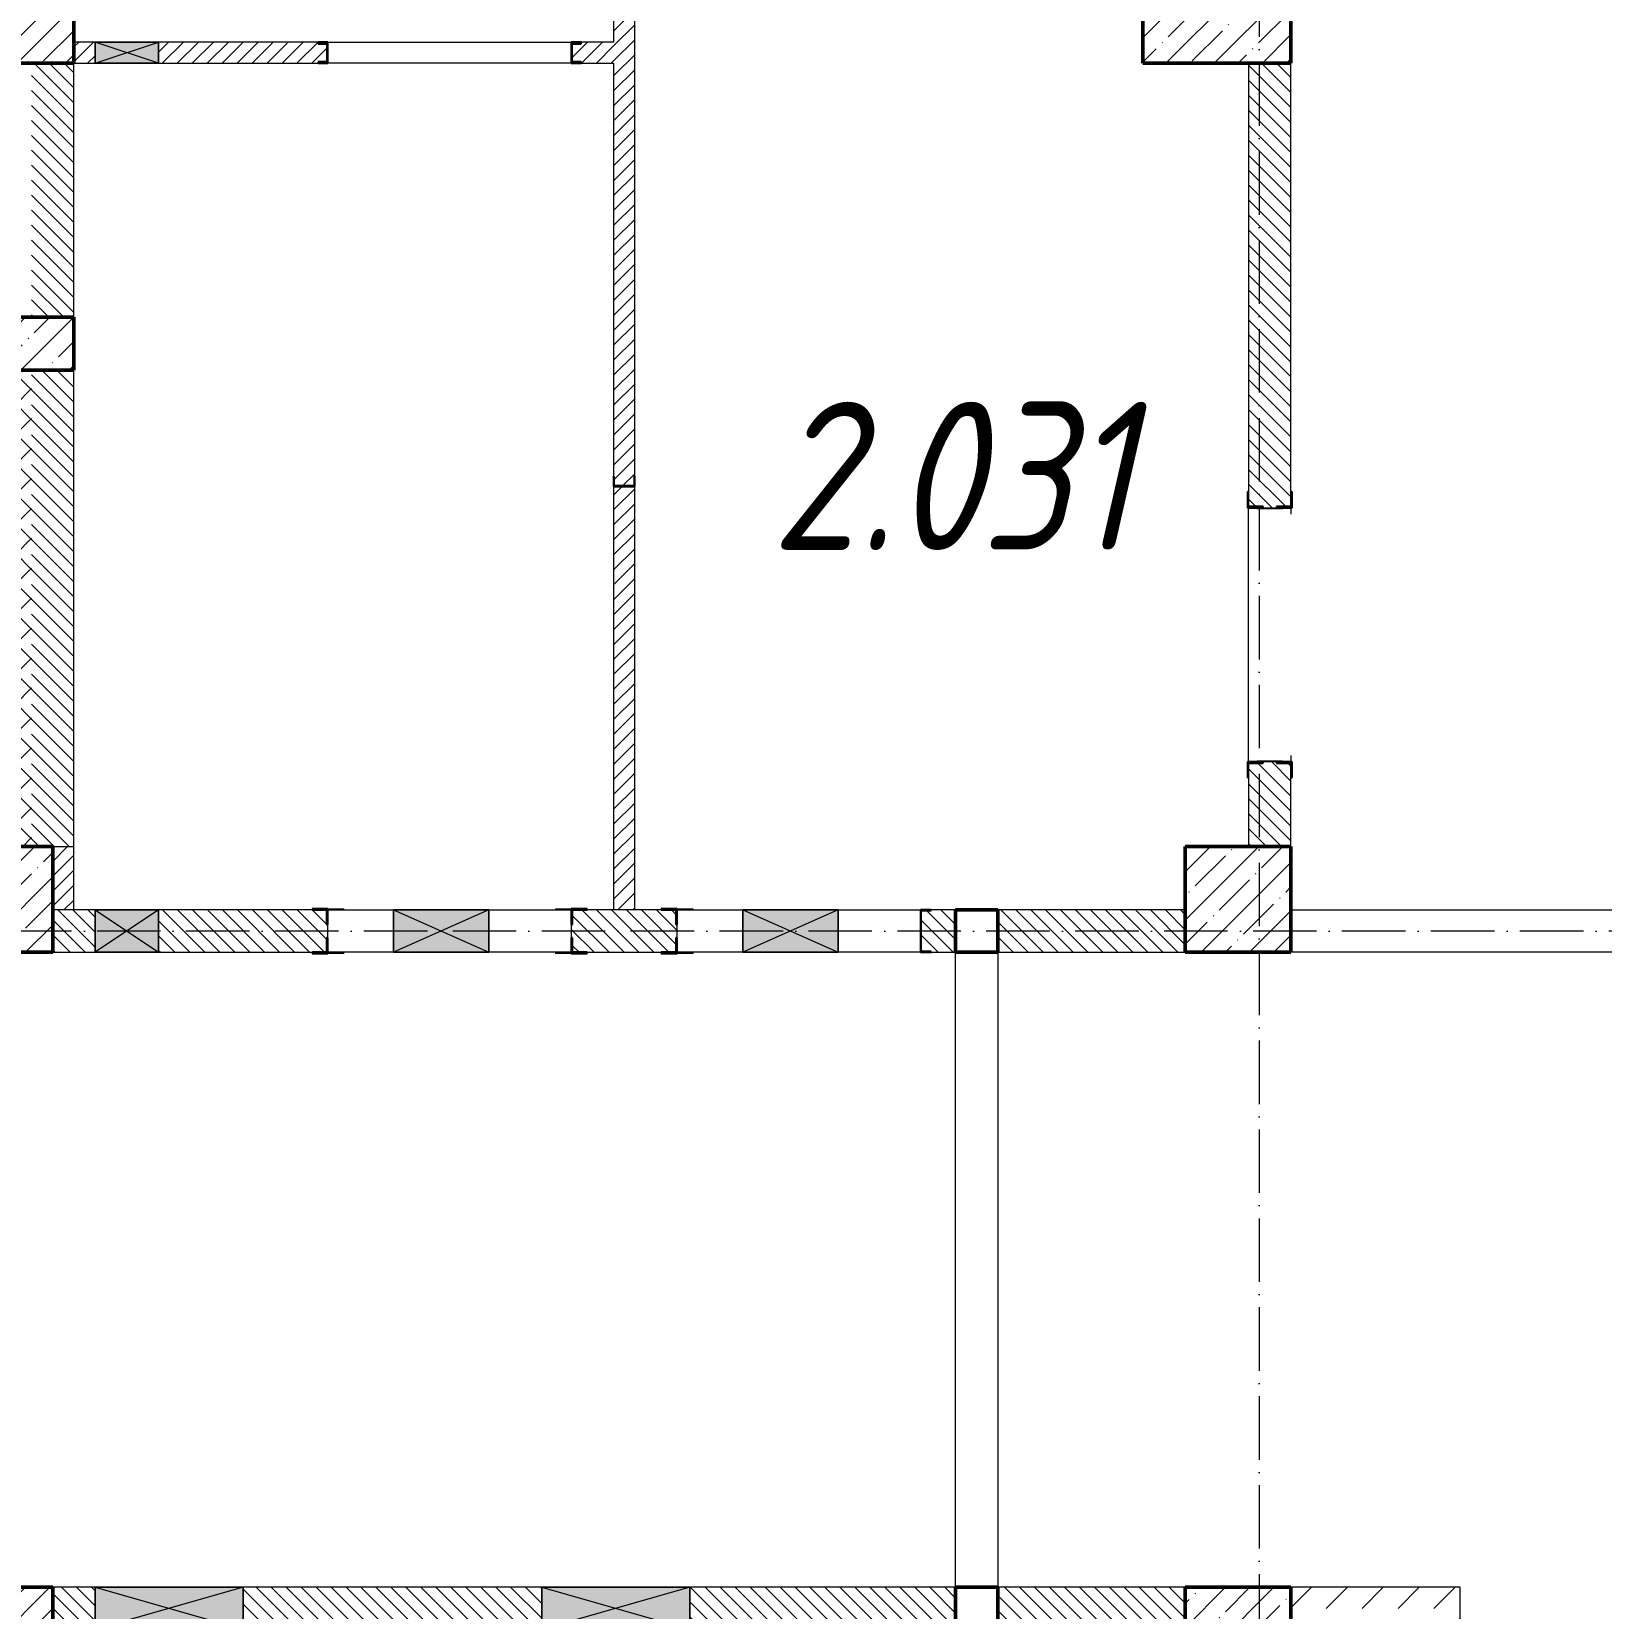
# Model space of a CAD drawing. Header units: millimetres. Extents: x -12989 to 629078, y -109036 to 555275.
# Drawn here: x 126560 to 133976, y 115795 to 123245 of the extents above; entities that cross this region are included whole.
import ezdxf

# ---------------------------------------------------------------- set-up
doc = ezdxf.new("R2010")
doc.units = ezdxf.units.MM
doc.linetypes.add('50_200_ШТРИХ_1Т_ш5_п1_п1_', pattern=[700, 500, -100, 0, -100])
for name, color, linetype, lineweight in [('A-DETL-GENF-OTLN', 7, 'Continuous', 9), ('A-GENM-____-MCUT', 7, 'Continuous', 25), ('A-GENM-____-OTLN', 7, 'Continuous', 9), ('A-GENM-____-OTLN-1', 7, 'Continuous', 25), ('A-GLAZ-____-OTLN', 7, 'Continuous', 9), ('A-WALL-____-MCUT', 7, 'Continuous', 13), ('A-WALL-____-MCUT-2', 7, 'Continuous', 50), ('A-WALL-____-PATT-1', 7, 'Continuous', 9), ('A-WALL-FNSH-MCUT-1', 7, 'Continuous', 9), ('I-WALL-____-OTLN', 7, 'Continuous', 9), ('S-COLS-____-MCUT', 7, 'Continuous', 50), ('S-COLS-____-OTLN', 7, 'Continuous', 9), ('S-GRID-____-OTLN-1', 7, '50_200_ШТРИХ_1Т_ш5_п1_п1_', 9), ('Марки помещений', 7, 'Continuous', 9)]:
    doc.layers.add(name, color=color, linetype=linetype, lineweight=lineweight)
doc.styles.add('ISOCPEUR_I_2', font='isocpeui.ttf', dxfattribs={"width": 0.85, "height": 2.3})
pattern_1 = [(45, (43259.71, 63713.66), (-35.35534, 35.35534), [])]
pattern_2 = [(135, (43259.71, 63713.66), (-35.35534, -35.35534), [])]
pattern_3 = [(45, (43259.71, 63713.66), (-84.85281, 84.85281), [])]

# ---------------------------------------------------------------- blocks, each defined once
blk = doc.blocks.new('BSC_Колонна _Прямоугольная - 500х500-V35-АР1_План отверстий 2 этажа в осях 1-64_Ю-ЯЯ')
at = {"layer": 'S-COLS-____-OTLN'}
h = blk.add_hatch(dxfattribs=at)
h.set_pattern_fill('FP_45', color=256, style=0, pattern_type=2)
h.set_pattern_definition([(45, (-89000, -51931.04), (-114.04925, 114.04925), []), (45, (-88885.95, -51931.04), (-114.04925, 114.04925), [201.613, -40.323, 3.353, -36.97])])
h.paths.add_polyline_path([(-250, -250), (250, -250), (250, 250), (-250, 250)], flags=0)
at = {"layer": 'S-COLS-____-MCUT'}
for p, q in [((250, 250), (-250, 250)), ((-250, 250), (-250, -250)), ((250, -250), (250, 250)), ((-250, -250), (250, -250))]:
    blk.add_line(p, q, dxfattribs=at)
blk = doc.blocks.new('BSC_Колонна _Прямоугольная - 500х500-V36-АР1_План отверстий 2 этажа в осях 1-64_Ю-ЯЯ')
at = {"layer": 'S-COLS-____-OTLN'}
h = blk.add_hatch(dxfattribs=at)
h.set_pattern_fill('FP_46', color=256, style=0, pattern_type=2)
h.set_pattern_definition([(45, (-83150, -51931.04), (-114.04925, 114.04925), []), (45, (-83035.95, -51931.04), (-114.04925, 114.04925), [201.613, -40.323, 3.353, -36.97])])
h.paths.add_polyline_path([(-250, -250), (250, -250), (250, 250), (-250, 250)], flags=0)
at = {"layer": 'S-COLS-____-MCUT'}
for p, q in [((250, 250), (-250, 250)), ((-250, 250), (-250, -250)), ((250, -250), (250, 250)), ((-250, -250), (250, -250))]:
    blk.add_line(p, q, dxfattribs=at)
blk = doc.blocks.new('BSC_Колонна _Прямоугольная - 500х500-V37-АР1_План отверстий 2 этажа в осях 1-64_Ю-ЯЯ')
at = {"layer": 'S-COLS-____-OTLN'}
h = blk.add_hatch(dxfattribs=at)
h.set_pattern_fill('FP_47', color=256, style=0, pattern_type=2)
h.set_pattern_definition([(45, (-83150, -55431.04), (-114.04925, 114.04925), []), (45, (-83035.95, -55431.04), (-114.04925, 114.04925), [201.613, -40.323, 3.353, -36.97])])
h.paths.add_polyline_path([(-250, -250), (250, -250), (250, 250), (-250, 250)], flags=0)
at = {"layer": 'S-COLS-____-MCUT'}
for p, q in [((250, 250), (-250, 250)), ((-250, 250), (-250, -250)), ((250, -250), (250, 250)), ((-250, -250), (250, -250))]:
    blk.add_line(p, q, dxfattribs=at)
blk = doc.blocks.new('BSC_Колонна _Прямоугольная - 500х500-V95-АР1_План отверстий 2 этажа в осях 1-64_Ю-ЯЯ')
at = {"layer": 'S-COLS-____-OTLN'}
h = blk.add_hatch(dxfattribs=at)
h.set_pattern_fill('FP_108', color=256, style=0, pattern_type=2)
h.set_pattern_definition([(315, (-55431.04, 89000), (114.04925, 114.04925), []), (315, (-55431.04, 88885.95), (114.04925, 114.04925), [201.613, -40.323, 3.353, -36.97])])
h.paths.add_polyline_path([(-250, 250), (-250, -250), (250, -250), (250, 250)], flags=0)
at = {"layer": 'S-COLS-____-MCUT'}
for p, q in [((250, 250), (-250, 250)), ((-250, 250), (-250, -250)), ((250, -250), (250, 250)), ((-250, -250), (250, -250))]:
    blk.add_line(p, q, dxfattribs=at)
blk = doc.blocks.new('BSC_Колонна _Прямоугольная - 500х700-V127-АР1_План отверстий 2 этажа в осях 1-64_Ю-ЯЯ')
at = {"layer": 'S-COLS-____-OTLN'}
h = blk.add_hatch(dxfattribs=at)
h.set_pattern_fill('FP_140', color=256, style=0, pattern_type=2)
h.set_pattern_definition([(315, (-59631.04, 83150), (114.04925, 114.04925), []), (315, (-59631.04, 83035.95), (114.04925, 114.04925), [201.613, -40.323, 3.353, -36.97])])
h.paths.add_polyline_path([(-250, 350), (-250, -350), (250, -350), (250, 350)], flags=0)
at = {"layer": 'S-COLS-____-MCUT'}
for p, q in [((250, 350), (-250, 350)), ((-250, 350), (-250, -350)), ((250, -350), (250, 350)), ((-250, -350), (250, -350))]:
    blk.add_line(p, q, dxfattribs=at)
blk = doc.blocks.new('BSC_Колонна _Прямоугольная - 500х700-V128-АР1_План отверстий 2 этажа в осях 1-64_Ю-ЯЯ')
at = {"layer": 'S-COLS-____-OTLN'}
h = blk.add_hatch(dxfattribs=at)
h.set_pattern_fill('FP_141', color=256, style=0, pattern_type=2)
h.set_pattern_definition([(315, (-59631.04, 88900), (114.04925, 114.04925), []), (315, (-59631.04, 88785.95), (114.04925, 114.04925), [201.613, -40.323, 3.353, -36.97])])
h.paths.add_polyline_path([(-250, 350), (-250, -350), (250, -350), (250, 350)], flags=0)
at = {"layer": 'S-COLS-____-MCUT'}
for p, q in [((250, 350), (-250, 350)), ((-250, 350), (-250, -350)), ((250, -350), (250, 350)), ((-250, -350), (250, -350))]:
    blk.add_line(p, q, dxfattribs=at)
blk = doc.blocks.new('154_Стойка_СКБ_Швеллер - СМ-2180_100-28278414-АР1_План отверстий 2 этажа в осях 1-64_Ю-ЯЯ')
at = {"layer": 'A-GENM-____-MCUT'}
for p, q in [((171, 50), (125, 50)), ((125, 50), (125, -50)), ((129.5, 42.4), (171, 42.4)), ((129.5, -42.4), (129.5, 42.4)), ((171, 42.4), (171, 50)), ((125, -50), (171, -50)), ((171, -42.4), (129.5, -42.4)), ((171, -50), (171, -42.4))]:
    blk.add_line(p, q, dxfattribs=at)
blk = doc.blocks.new('154_Фахверк_СКБ_Швеллер - Тип_100_3960-28331862-АР1_План отверстий 2 этажа в осях 1-64_Ю-ЯЯ')
at = {"layer": 'A-GENM-____-MCUT'}
for p, q in [((175, 50), (125, 50)), ((125, 50), (125, -50)), ((128, 47), (175, 47)), ((128, -47), (128, 47)), ((175, 47), (175, 50)), ((125, -50), (175, -50)), ((175, -47), (128, -47)), ((175, -50), (175, -47))]:
    blk.add_line(p, q, dxfattribs=at)
blk = doc.blocks.new('154_Стойка_СКБ_Уголок - СМ-2180_200-28268025-АР1_План отверстий 2 этажа в осях 1-64_Ю-ЯЯ')
at = {"layer": 'A-GENM-____-MCUT'}
for p, q in [((125, 156), (125, 81)), ((200, 156), (125, 156)), ((131, 81), (131, 150)), ((131, 150), (200, 150)), ((200, 150), (200, 156)), ((125, 81), (131, 81)), ((131, 19), (125, 19)), ((125, 19), (125, -56)), ((131, -50), (131, 19)), ((125, -56), (200, -56)), ((200, -50), (131, -50)), ((200, -56), (200, -50))]:
    blk.add_line(p, q, dxfattribs=at)
blk = doc.blocks.new('Стойка_Влож_Уголок_Опорный - Уголок-28213941-АР1_План отверстий 2 этажа в осях 1-64_Ю-ЯЯ')
at = {"layer": 'A-GENM-____-OTLN'}
for p, q in [((-212, -6), (-212, 0)), ((0, 0), (0, -6)), ((-212, -75), (-212, -6)), ((-212, -6), (-206, -6)), ((-6, -6), (0, -6)), ((0, -6), (0, -75)), ((-212, -75), (-206, -75)), ((-6, -75), (0, -75))]:
    blk.add_line(p, q, dxfattribs=at)
blk = doc.blocks.new('154_Фахверк_СКБ_Швеллер - Тип_100_3550_1-35210908-АР1_План отверстий 2 этажа в осях 1-64_Ю-ЯЯ')
at = {"layer": 'A-GENM-____-MCUT'}
for p, q in [((175, 100), (125, 100)), ((125, 100), (125, -100)), ((128, 97), (175, 97)), ((128, -97), (128, 97)), ((175, 97), (175, 100)), ((125, -100), (175, -100)), ((175, -97), (128, -97)), ((175, -100), (175, -97))]:
    blk.add_line(p, q, dxfattribs=at)
blk = doc.blocks.new('АР_Перемычка - АР_Перемычка-28437008-АР1_План отверстий 2 этажа в осях 1-64_Ю-ЯЯ')
at = {"layer": 'A-GENM-____-OTLN'}
blk.add_line((-250, -100), (-243, -100), dxfattribs=at)
blk = doc.blocks.new('154_Стойка_СКБ_Уголок - СМ-2880_200-28437237-АР1_План отверстий 2 этажа в осях 1-64_Ю-ЯЯ')
at = {"layer": 'A-GENM-____-MCUT'}
for p, q in [((125, 156), (125, 81)), ((200, 156), (125, 156)), ((131, 81), (131, 150)), ((131, 150), (200, 150)), ((200, 150), (200, 156)), ((125, 81), (131, 81)), ((131, 19), (125, 19)), ((125, 19), (125, -56)), ((131, -50), (131, 19)), ((125, -56), (200, -56)), ((200, -50), (131, -50)), ((200, -56), (200, -50))]:
    blk.add_line(p, q, dxfattribs=at)
blk = doc.blocks.new('Стойка_Влож_Полоса боковая - Полоса-V150-АР1_План отверстий 2 этажа в осях 1-64_Ю-ЯЯ')
at = {"layer": 'A-GENM-____-OTLN'}
for p, q in [((-5, 60), (0, 60)), ((-5, -60), (-5, 60)), ((0, 31), (0, -31)), ((0, -60), (-5, -60))]:
    blk.add_line(p, q, dxfattribs=at)
blk = doc.blocks.new('BSC_Колонна _Прямоугольная1 - 200х200 _металл_-35205626-АР1_План отверстий 2 этажа в осях 1-64_Ю-ЯЯ')
at = {"layer": 'S-COLS-____-MCUT'}
for p, q in [((100, 100), (-100, 100)), ((-100, 100), (-100, -100)), ((100, -100), (100, 100)), ((-100, -100), (100, -100))]:
    blk.add_line(p, q, dxfattribs=at)
blk = doc.blocks.new('AR_Отверстие прямоугольное _в стене_ - AR_Отверстие прямоугольное _в стене__ОВ-36829938-АР1_План отверстий 2 этажа в осях 1-64_Ю-ЯЯ')
at = {"layer": 'A-GLAZ-____-OTLN'}
blk.add_hatch(color=256, dxfattribs=at).paths.add_polyline_path([(350, -100), (350, 100), (-350, 100), (-350, -100), (187.3, -100)], flags=0)
at = {"layer": 'A-DETL-GENF-OTLN'}
for p, q in [((-350, -100), (-350, 100)), ((-350, 100), (350, 100)), ((350, 100), (-350, -100)), ((-350, 100), (350, -100)), ((350, 100), (-350, 100)), ((-350, 100), (-350, -100)), ((350, 100), (350, -100)), ((350, -100), (350, 100)), ((350, -100), (-350, -100)), ((-350, -100), (350, -100))]:
    blk.add_line(p, q, dxfattribs=at)
blk = doc.blocks.new('AR_Отверстие прямоугольное _в стене__БезПР - AR_Отверстие прямоугольное _в стене__БезПР-36789171-АР1_План отверстий 2 этажа в осях 1-64_Ю-ЯЯ')
at = {"layer": 'A-GLAZ-____-OTLN'}
blk.add_hatch(color=256, dxfattribs=at).paths.add_polyline_path([(150, -100), (150, 100), (-150, 100), (-150, -100)], flags=0)
at = {"layer": 'A-DETL-GENF-OTLN'}
for p, q in [((-150, -100), (-150, 100)), ((-150, 100), (150, 100)), ((150, 100), (-150, -100)), ((-150, 100), (150, -100)), ((150, 100), (-150, 100)), ((-150, 100), (-150, -100)), ((150, 100), (150, -100)), ((150, -100), (150, 100)), ((150, -100), (-150, -100)), ((-150, -100), (150, -100))]:
    blk.add_line(p, q, dxfattribs=at)
at = {"layer": 'A-GLAZ-____-OTLN'}
blk.add_line((150, 100), (-150, 100), dxfattribs=at)
blk = doc.blocks.new('AR_Отверстие прямоугольное _в стене__БезПР - AR_Отверстие прямоугольное _в стене__БезПР-36427836-АР1_План отверстий 2 этажа в осях 1-64_Ю-ЯЯ')
at = {"layer": 'A-GLAZ-____-OTLN'}
blk.add_hatch(color=256, dxfattribs=at).paths.add_polyline_path([(150, 50), (-150, 50), (-150, -50), (150, -50)], flags=0)
at = {"layer": 'A-DETL-GENF-OTLN'}
for p, q in [((-150, -50), (-150, 50)), ((-150, 50), (150, 50)), ((150, 50), (-150, -50)), ((-150, 50), (150, -50)), ((150, 50), (-150, 50)), ((-150, 50), (-150, -50)), ((150, 50), (150, -50)), ((150, -50), (150, 50)), ((150, -50), (-150, -50)), ((-150, -50), (150, -50))]:
    blk.add_line(p, q, dxfattribs=at)
at = {"layer": 'A-GLAZ-____-OTLN'}
blk.add_line((150, 50), (-150, 50), dxfattribs=at)
blk = doc.blocks.new('AR_Отверстие прямоугольное _в стене_ - AR_Отверстие прямоугольное _в стене__ОВ-36827602-АР1_План отверстий 2 этажа в осях 1-64_Ю-ЯЯ')
at = {"layer": 'A-GLAZ-____-OTLN'}
blk.add_hatch(color=256, dxfattribs=at).paths.add_polyline_path([(225, -100), (225, 100), (-225, 100), (-225, -100)], flags=0)
at = {"layer": 'A-DETL-GENF-OTLN'}
for p, q in [((-225, -100), (-225, 100)), ((-225, 100), (225, 100)), ((225, 100), (-225, -100)), ((-225, 100), (225, -100)), ((225, 100), (-225, 100)), ((-225, 100), (-225, -100)), ((225, 100), (225, -100)), ((225, -100), (225, 100)), ((225, -100), (-225, -100)), ((-225, -100), (225, -100))]:
    blk.add_line(p, q, dxfattribs=at)
blk = doc.blocks.new('2этаж')
at = {"layer": 'S-GRID-____-OTLN-1', "color": 251, "ltscale": 0.6, "true_color": 0x636466}
for p, q in [((73508.3, 549908.8), (73508.3, 498997)), ((88482.7, 514297), (-20260.4, 514297))]:
    blk.add_line(p, q, dxfattribs=at)

msp = doc.modelspace()

# ---------------------------------------------------------------- hatches: boundary and pattern name
at = {"layer": 'A-WALL-____-PATT-1'}
h = msp.add_hatch(dxfattribs=at)
h.set_pattern_fill('FP_5', color=256, style=0, pattern_type=2)
h.set_pattern_definition(pattern_1)
h.paths.add_polyline_path([(129409.7115, 119094.7006), (129409.7115, 121094.7006), (129309.7115, 121094.7006), (129309.7115, 119094.7006)], flags=0)
h.paths.add_polyline_path([(129312.7115, 121097.7006), (129406.7115, 121097.7006), (129406.7115, 121144.7006), (129409.7115, 121144.7006), (129409.7115, 124814.7006), (129309.7115, 124814.7006), (129309.7115, 121144.7006), (129312.7115, 121144.7006)], flags=0)
h.paths.add_polyline_path([(129366.1821, 125074.7006), (129409.7115, 125074.7006), (129409.7115, 125294.7006), (129309.7115, 125294.7006), (129309.7115, 125074.7006), (129312.7115, 125074.7006)], flags=0)
h.paths.add_polyline_path([(129359.6232, 125297.7006), (129406.7115, 125297.7006), (129406.7115, 125344.7006), (129409.7115, 125344.7006), (129409.7115, 126994.7006), (129309.7115, 126994.7006), (129309.7115, 125344.7006), (129312.7115, 125344.7006), (129312.7115, 125297.7006)], flags=0)
h = msp.add_hatch(dxfattribs=at)
h.set_pattern_fill('FP_5', color=256, style=0, pattern_type=2)
h.set_pattern_definition(pattern_1)
h.paths.add_polyline_path([(129155.7115, 123094.7006), (129309.7115, 123094.7006), (129309.7115, 123194.7006), (129155.7115, 123194.7006), (129155.7115, 123187.1006), (129114.2115, 123187.1006), (129114.2115, 123102.3006), (129155.7115, 123102.3006)], flags=0)
h.paths.add_polyline_path([(127159.7115, 123094.7006), (127913.7115, 123094.7006), (127913.7115, 123102.3006), (127955.2115, 123102.3006), (127955.2115, 123187.1006), (127913.7115, 123187.1006), (127913.7115, 123194.7006), (127159.7115, 123194.7006), (127159.7115, 123102.3006)], flags=0)
h.paths.add_polyline_path([(126859.7115, 123094.7006), (126859.7115, 123194.7006), (126759.7115, 123194.7006), (126759.7115, 123094.7006)], flags=0)
h = msp.add_hatch(dxfattribs=at)
h.set_pattern_fill('FP_6', color=256, style=0, pattern_type=2)
h.set_pattern_definition(pattern_2)
h.paths.add_polyline_path([(126759.7115, 121894.7006), (126759.7115, 123094.7006), (126559.7115, 123094.7006), (126559.7115, 121894.7006)], flags=0)
h = msp.add_hatch(dxfattribs=at)
h.set_pattern_fill('FP_6', color=256, style=0, pattern_type=2)
h.set_pattern_definition(pattern_2)
h.paths.add_polyline_path([(132349.7115, 119394.7006), (132509.7115, 119394.7006), (132509.7115, 119788.7006), (132440.7115, 119788.7006), (132440.7115, 119794.7006), (132378.7115, 119794.7006), (132378.7115, 119788.7006), (132309.7115, 119788.7006), (132309.7115, 119394.7006)], flags=0)
h.paths.add_polyline_path([(132378.7115, 120994.7006), (132440.7115, 120994.7006), (132440.7115, 121000.7006), (132509.7115, 121000.7006), (132509.7115, 123094.7006), (132309.7115, 123094.7006), (132309.7115, 121000.7006), (132378.7115, 121000.7006)], flags=0)
h = msp.add_hatch(dxfattribs=at)
h.set_pattern_fill('FP_13', color=256, style=0, pattern_type=2)
h.set_pattern_definition([(45, (43259.71, 63713.66), (-114.04925, 114.04925), []), (45, (43373.76, 63713.66), (-114.04925, 114.04925), [201.612, -40.322, 3.353, -36.97])])
h.paths.add_polyline_path([(126759.7115, 121644.7006), (126759.7115, 121894.7006), (124859.7115, 121894.7006), (124859.7115, 121644.7006), (126317.0617, 121644.7006)], flags=0)
h = msp.add_hatch(dxfattribs=at)
h.set_pattern_fill('FP_1', color=256, style=0, pattern_type=2)
h.set_pattern_definition([(45, (43259.71, 63713.66), (-70.71068, 70.71068), []), (135, (43259.71, 63713.66), (-70.71068, -70.71068), [])])
h.paths.add_polyline_path([(126409.7115, 119394.7006), (126559.7115, 119394.7006), (126559.7115, 121644.7006), (126409.7115, 121644.7006), (126409.7115, 119544.7006)], flags=0)
h = msp.add_hatch(dxfattribs=at)
h.set_pattern_fill('FP_6', color=256, style=0, pattern_type=2)
h.set_pattern_definition(pattern_2)
h.paths.add_polyline_path([(126759.7115, 119394.7006), (126759.7115, 121644.7006), (126559.7115, 121644.7006), (126559.7115, 119394.7006), (126659.7115, 119394.7006)], flags=0)
h = msp.add_hatch(dxfattribs=at)
h.set_pattern_fill('FP_5', color=256, style=0, pattern_type=2)
h.set_pattern_definition(pattern_1)
h.paths.add_polyline_path([(126759.7115, 119094.7006), (126759.7115, 119394.7006), (126659.7115, 119394.7006), (126659.7115, 119094.7006)], flags=0)
h = msp.add_hatch(dxfattribs=at)
h.set_pattern_fill('FP_6', color=256, style=0, pattern_type=2)
h.set_pattern_definition(pattern_2)
h.paths.add_polyline_path([(130924.7115, 118894.7006), (130924.7115, 119094.7006), (130809.7115, 119094.7006), (130809.7115, 119091.7006), (130762.7115, 119091.0643), (130762.7115, 118897.7006), (130809.7115, 118897.7006), (130809.7115, 118894.7006)], flags=0)
h.paths.add_polyline_path([(129184.7115, 118894.7006), (129603.7115, 118894.7006), (129603.7115, 118963.7006), (129609.7115, 118963.7006), (129609.7115, 119025.7006), (129603.7115, 119025.7006), (129603.7115, 119094.7006), (129115.7115, 119094.7006), (129115.7115, 119025.7006), (129109.7115, 119025.7006), (129109.7115, 118963.7006), (129115.7115, 118963.7006), (129115.7115, 118894.7006)], flags=0)
h.paths.add_polyline_path([(127159.7115, 118894.7006), (127953.7115, 118895.6237), (127953.7115, 118963.7006), (127959.7115, 118963.7006), (127959.7115, 119025.7006), (127953.7115, 119025.7006), (127953.7115, 119094.7006), (127159.7115, 119094.7006), (127159.7115, 119017.7776)], flags=0)
h.paths.add_polyline_path([(126859.7115, 118894.7006), (126859.7115, 119094.7006), (126659.7115, 119094.7006), (126659.7115, 118894.7006)], flags=0)
h = msp.add_hatch(dxfattribs=at)
h.set_pattern_fill('FP_6', color=256, style=0, pattern_type=2)
h.set_pattern_definition(pattern_2)
h.paths.add_polyline_path([(132009.7115, 118894.7006), (132009.7115, 119094.7006), (131124.7115, 119094.7006), (131124.7115, 118894.7006), (131619.5637, 118894.7006)], flags=0)
h = msp.add_hatch(dxfattribs=at)
h.set_pattern_fill('FP_6', color=256, style=0, pattern_type=2)
h.set_pattern_definition(pattern_2)
h.paths.add_polyline_path([(130924.7115, 115694.7006), (130924.7115, 115894.7006), (129669.7115, 115894.7006), (129669.7115, 115694.7006)], flags=0)
h.paths.add_polyline_path([(128084.5624, 115694.7006), (128969.7115, 115694.7006), (128969.7115, 115894.7006), (127559.7115, 115894.7006), (127559.7115, 115694.7006)], flags=0)
h.paths.add_polyline_path([(126659.7115, 115694.7006), (126859.7115, 115694.7006), (126859.7115, 115894.7006), (126659.7115, 115894.7006)], flags=0)
h = msp.add_hatch(dxfattribs=at)
h.set_pattern_fill('FP_6', color=256, style=0, pattern_type=2)
h.set_pattern_definition(pattern_2)
h.paths.add_polyline_path([(132009.7115, 115694.7006), (132009.7115, 115894.7006), (131124.7115, 115894.7006), (131124.7115, 115694.7006)], flags=0)
h = msp.add_hatch(dxfattribs=at)
h.set_pattern_fill('FP_4', color=256, style=0, pattern_type=2)
h.set_pattern_definition(pattern_3)
h.paths.add_polyline_path([(133209.7115, 115794.7006), (133309.7115, 115794.7006), (133309.7115, 115894.7006), (132509.7115, 115894.7006), (132509.7115, 115794.7006)], flags=0)
h = msp.add_hatch(dxfattribs=at)
h.set_pattern_fill('FP_4', color=256, style=0, pattern_type=2)
h.set_pattern_definition(pattern_3)
h.paths.add_polyline_path([(133309.7115, 113794.7006), (133309.7115, 115794.7006), (133209.7115, 115794.7006), (133209.7115, 113794.7006)], flags=0)

# ---------------------------------------------------------------- linework, layer by layer
at = {"layer": 'A-WALL-____-MCUT'}
for p, q in [((126759.7115, 121894.7006), (126759.7115, 123094.7006)), ((132309.7115, 123094.7006), (132309.7115, 121069.7006)), ((132509.7115, 121069.7006), (132509.7115, 123094.7006)), ((126759.7115, 119394.7006), (126759.7115, 121644.7006)), ((132309.7115, 119719.7006), (132309.7115, 119394.7006)), ((132509.7115, 119394.7006), (132509.7115, 119719.7006)), ((126659.7115, 119394.7006), (126759.7115, 119394.7006)), ((126859.7115, 119094.7006), (126659.7115, 119094.7006)), ((127884.7115, 119094.7006), (127159.7115, 119094.7006)), ((129534.7115, 119094.7006), (129184.7115, 119094.7006)), ((130924.7115, 119094.7006), (130809.7115, 119094.7006)), ((132009.7115, 119094.7006), (131124.7115, 119094.7006)), ((127959.7115, 118963.7006), (127959.7115, 119025.7006)), ((129109.7115, 119025.7006), (129109.7115, 118963.7006)), ((129609.7115, 118963.7006), (129609.7115, 119025.7006)), ((126659.7115, 118894.7006), (126859.7115, 118894.7006)), ((127159.7115, 118894.7006), (127884.7115, 118894.7006)), ((129184.7115, 118894.7006), (129534.7115, 118894.7006)), ((130809.7115, 118894.7006), (130924.7115, 118894.7006)), ((131124.7115, 118894.7006), (132009.7115, 118894.7006)), ((126859.7115, 115894.7006), (126659.7115, 115894.7006)), ((128969.7115, 115894.7006), (127559.7115, 115894.7006)), ((130924.7115, 115894.7006), (129669.7115, 115894.7006)), ((132009.7115, 115894.7006), (131124.7115, 115894.7006))]:
    msp.add_line(p, q, dxfattribs=at)
at = {"layer": 'A-WALL-____-MCUT-2'}
for p, q in [((126759.7115, 121894.7006), (124609.7115, 121894.7006)), ((126759.7115, 121644.7006), (126759.7115, 121894.7006)), ((124859.7115, 121644.7006), (126759.7115, 121644.7006))]:
    msp.add_line(p, q, dxfattribs=at)
at = {"layer": 'A-WALL-FNSH-MCUT-1'}
for p, q in [((129309.7115, 124814.7006), (129309.7115, 123194.7006)), ((129409.7115, 121144.7006), (129409.7115, 123494.7006)), ((126859.7115, 123194.7006), (126759.7115, 123194.7006)), ((127913.7115, 123194.7006), (127159.7115, 123194.7006)), ((129309.7115, 123194.7006), (129155.7115, 123194.7006)), ((126759.7115, 123094.7006), (126859.7115, 123094.7006)), ((127159.7115, 123094.7006), (127913.7115, 123094.7006)), ((129155.7115, 123094.7006), (129309.7115, 123094.7006)), ((129309.7115, 123094.7006), (129309.7115, 121144.7006)), ((129309.7115, 121094.7006), (129309.7115, 119094.7006)), ((129409.7115, 119094.7006), (129409.7115, 121094.7006)), ((126759.7115, 119094.7006), (126759.7115, 119394.7006)), ((133309.7115, 115894.7006), (132509.7115, 115894.7006)), ((133309.7115, 113694.7006), (133309.7115, 115894.7006))]:
    msp.add_line(p, q, dxfattribs=at)
at = {"layer": 'I-WALL-____-OTLN'}
for p, q in [((127959.7115, 123194.7006), (129109.7115, 123194.7006)), ((129109.7115, 123094.7006), (127959.7115, 123094.7006)), ((132309.7115, 119794.7006), (132309.7115, 120994.7006)), ((132509.7115, 120994.7006), (132509.7115, 120964.7006)), ((132509.7115, 119824.7006), (132509.7115, 119794.7006)), ((127959.7115, 119094.7006), (128269.7115, 119094.7006)), ((128719.7115, 119094.7006), (129109.7115, 119094.7006)), ((129609.7115, 119094.7006), (129919.7115, 119094.7006)), ((130369.7115, 119094.7006), (130759.7115, 119094.7006)), ((132509.7115, 119094.7006), (136509.7115, 119094.7006)), ((128269.7115, 118894.7006), (127959.7115, 118894.7006)), ((129109.7115, 118894.7006), (128719.7115, 118894.7006)), ((129919.7115, 118894.7006), (129609.7115, 118894.7006)), ((130759.7115, 118894.7006), (130369.7115, 118894.7006)), ((130924.7115, 115894.7006), (130924.7115, 118894.7006)), ((131124.7115, 118894.7006), (131124.7115, 115894.7006)), ((136509.7115, 118894.7006), (132509.7115, 118894.7006))]:
    msp.add_line(p, q, dxfattribs=at)

# ---------------------------------------------------------------- block references
msp.add_blockref('2этаж', (58851.3748, -395302.2823))
at = {"layer": 'A-GENM-____-OTLN'}
for name, p, rotation in [('АР_Перемычка - АР_Перемычка-28437008-АР1_План отверстий 2 этажа в осях 1-64_Ю-ЯЯ', (132409.7115, 120994.7006), 269.9999999999999), ('Стойка_Влож_Полоса боковая - Полоса-V150-АР1_План отверстий 2 этажа в осях 1-64_Ю-ЯЯ', (132409.7115, 120994.7006), 89.9999999999999), ('Стойка_Влож_Полоса боковая - Полоса-V150-АР1_План отверстий 2 этажа в осях 1-64_Ю-ЯЯ', (132409.7115, 119794.7006), 269.9999999999999), ('Стойка_Влож_Уголок_Опорный - Уголок-28213941-АР1_План отверстий 2 этажа в осях 1-64_Ю-ЯЯ', (127959.7115, 119100.7006), 89.99999999999962), ('Стойка_Влож_Уголок_Опорный - Уголок-28213941-АР1_План отверстий 2 этажа в осях 1-64_Ю-ЯЯ', (129109.7115, 118888.7006), 269.9999999999996), ('Стойка_Влож_Уголок_Опорный - Уголок-28213941-АР1_План отверстий 2 этажа в осях 1-64_Ю-ЯЯ', (129609.7115, 119100.7006), 89.99999999999962)]:
    msp.add_blockref(name, p, dxfattribs=dict(at, rotation=rotation))
at = {"layer": 'A-GENM-____-OTLN-1'}
for name, p, rotation in [('154_Стойка_СКБ_Швеллер - СМ-2180_100-28278414-АР1_План отверстий 2 этажа в осях 1-64_Ю-ЯЯ', (128084.7115, 123144.7006), 180), ('154_Фахверк_СКБ_Швеллер - Тип_100_3960-28331862-АР1_План отверстий 2 этажа в осях 1-64_Ю-ЯЯ', (129359.7115, 120969.7006), 90), ('154_Стойка_СКБ_Уголок - СМ-2880_200-28437237-АР1_План отверстий 2 этажа в осях 1-64_Ю-ЯЯ', (132459.7115, 120869.7006), 89.99999999999987), ('154_Стойка_СКБ_Уголок - СМ-2880_200-28437237-АР1_План отверстий 2 этажа в осях 1-64_Ю-ЯЯ', (132359.7115, 119919.7006), 269.9999999999999), ('154_Стойка_СКБ_Уголок - СМ-2180_200-28268025-АР1_План отверстий 2 этажа в осях 1-64_Ю-ЯЯ', (128084.7115, 119044.7006), 180), ('154_Стойка_СКБ_Уголок - СМ-2180_200-28268025-АР1_План отверстий 2 этажа в осях 1-64_Ю-ЯЯ', (129734.7115, 119044.7006), 180)]:
    msp.add_blockref(name, p, dxfattribs=dict(at, rotation=rotation))
for name, p in [('154_Стойка_СКБ_Швеллер - СМ-2180_100-28278414-АР1_План отверстий 2 этажа в осях 1-64_Ю-ЯЯ', (128984.7115, 123144.7006)), ('154_Стойка_СКБ_Уголок - СМ-2180_200-28268025-АР1_План отверстий 2 этажа в осях 1-64_Ю-ЯЯ', (128984.7115, 118944.7006)), ('154_Фахверк_СКБ_Швеллер - Тип_100_3550_1-35210908-АР1_План отверстий 2 этажа в осях 1-64_Ю-ЯЯ', (130634.7115, 118994.7006))]:
    msp.add_blockref(name, p, dxfattribs=at)
at = {"layer": 'A-GLAZ-____-OTLN', "rotation": 180}
msp.add_blockref('AR_Отверстие прямоугольное _в стене__БезПР - AR_Отверстие прямоугольное _в стене__БезПР-36427836-АР1_План отверстий 2 этажа в осях 1-64_Ю-ЯЯ', (127009.7115, 123144.7006), dxfattribs=at)
at = {"layer": 'A-GLAZ-____-OTLN'}
for name, p in [('AR_Отверстие прямоугольное _в стене__БезПР - AR_Отверстие прямоугольное _в стене__БезПР-36789171-АР1_План отверстий 2 этажа в осях 1-64_Ю-ЯЯ', (127009.7115, 118994.7006)), ('AR_Отверстие прямоугольное _в стене_ - AR_Отверстие прямоугольное _в стене__ОВ-36827602-АР1_План отверстий 2 этажа в осях 1-64_Ю-ЯЯ', (128494.7115, 118994.7006)), ('AR_Отверстие прямоугольное _в стене_ - AR_Отверстие прямоугольное _в стене__ОВ-36827602-АР1_План отверстий 2 этажа в осях 1-64_Ю-ЯЯ', (130144.7115, 118994.7006)), ('AR_Отверстие прямоугольное _в стене_ - AR_Отверстие прямоугольное _в стене__ОВ-36829938-АР1_План отверстий 2 этажа в осях 1-64_Ю-ЯЯ', (127209.7115, 115794.7006)), ('AR_Отверстие прямоугольное _в стене_ - AR_Отверстие прямоугольное _в стене__ОВ-36829938-АР1_План отверстий 2 этажа в осях 1-64_Ю-ЯЯ', (129319.7115, 115794.7006))]:
    msp.add_blockref(name, p, dxfattribs=at)
at = {"layer": 'S-COLS-____-OTLN'}
for name, p, rotation in [('BSC_Колонна _Прямоугольная - 500х700-V127-АР1_План отверстий 2 этажа в осях 1-64_Ю-ЯЯ', (126409.7115, 123344.7006), 89.9999999999999), ('BSC_Колонна _Прямоугольная - 500х700-V128-АР1_План отверстий 2 этажа в осях 1-64_Ю-ЯЯ', (132159.7115, 123344.7006), 89.9999999999999), ('BSC_Колонна _Прямоугольная - 500х500-V95-АР1_План отверстий 2 этажа в осях 1-64_Ю-ЯЯ', (132259.7115, 119144.7006), 89.9999999999999), ('BSC_Колонна _Прямоугольная1 - 200х200 _металл_-35205626-АР1_План отверстий 2 этажа в осях 1-64_Ю-ЯЯ', (131024.7115, 118994.7006), 270.0000000000001), ('BSC_Колонна _Прямоугольная1 - 200х200 _металл_-35205626-АР1_План отверстий 2 этажа в осях 1-64_Ю-ЯЯ', (131024.7115, 115794.7006), 270.0000000000001)]:
    msp.add_blockref(name, p, dxfattribs=dict(at, rotation=rotation))
for name, p in [('BSC_Колонна _Прямоугольная - 500х500-V37-АР1_План отверстий 2 этажа в осях 1-64_Ю-ЯЯ', (126409.7115, 119144.7006)), ('BSC_Колонна _Прямоугольная - 500х500-V36-АР1_План отверстий 2 этажа в осях 1-64_Ю-ЯЯ', (126409.7115, 115644.7006)), ('BSC_Колонна _Прямоугольная - 500х500-V35-АР1_План отверстий 2 этажа в осях 1-64_Ю-ЯЯ', (132259.7115, 115644.7006))]:
    msp.add_blockref(name, p, dxfattribs=at)

# ---------------------------------------------------------------- texts
at = {"layer": 'Марки помещений', "insert": (130052.5503, 121495.4284), "char_height": 700, "width": 737.5525, "attachment_point": 1, "style": 'ISOCPEUR_I_2'}
msp.add_mtext('2.031', dxfattribs=at)

doc.saveas('drawing.dxf')
